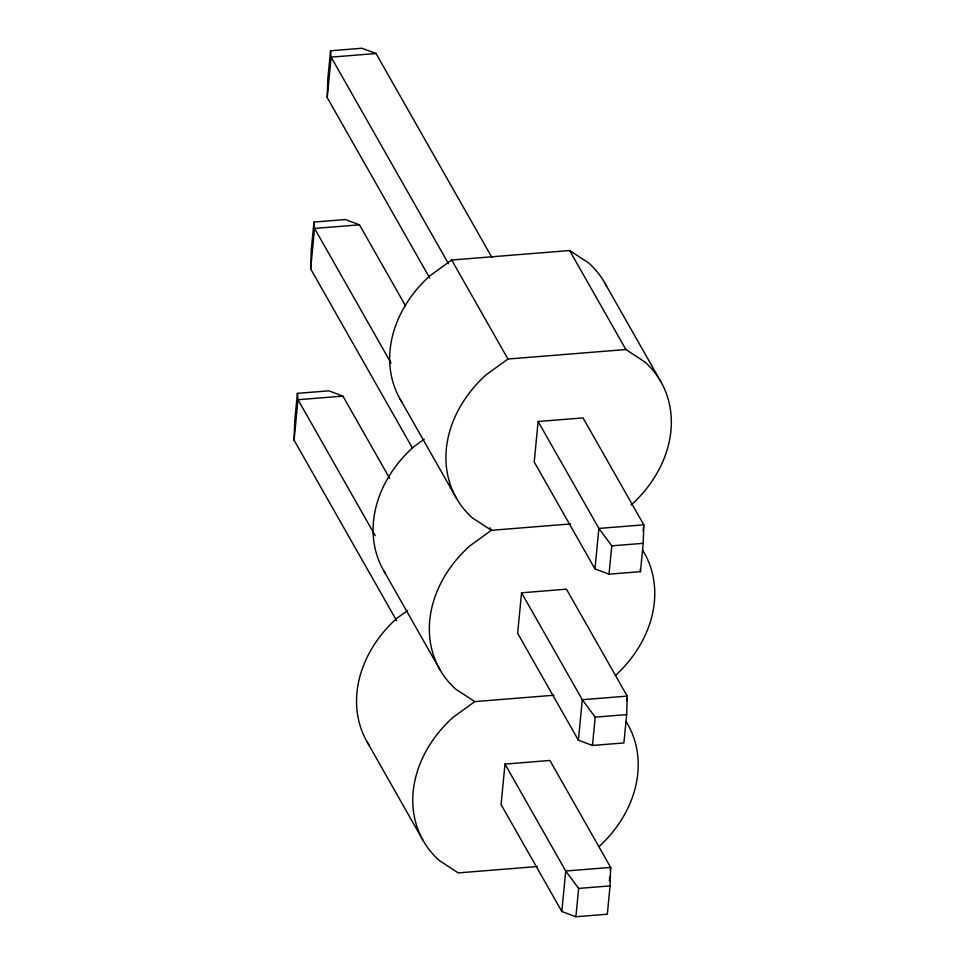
<?xml version="1.0" encoding="UTF-8"?>
<svg xmlns="http://www.w3.org/2000/svg" width="965" height="965" viewBox="0 0 965 965"><rect width="100%" height="100%" fill="white"/><g stroke="black" fill="none" stroke-linecap="round" stroke-linejoin="round"><path stroke-width="1.45" d="M396.555 620.567L294.084 440.173L294.663 421.681L297.401 393.358L328.836 390.825L342.913 396.096L389.691 478.447M412.381 447.965L310.658 268.885L311.225 250.393L313.963 222.071L345.41 219.537L359.487 224.809L405.517 305.857M429.702 277.992L327.219 97.598L327.798 79.106L330.537 50.783L361.984 48.25L376.048 53.521L491.897 257.438M610.073 885.894L610.652 867.402L549.905 760.468L504.985 764.087L501.076 804.545L561.823 911.479L575.9 916.75L607.335 914.217L610.073 885.894L578.638 888.427L565.731 871.021L504.985 764.087M626.647 714.607L627.214 696.115L566.467 589.181L521.558 592.799L517.638 633.257L578.385 740.191L592.462 745.462L623.909 742.929L626.647 714.607L595.2 717.14L582.305 699.734L521.558 592.799M643.209 543.319L643.788 524.827L583.041 417.893L538.132 421.5L534.212 461.97L594.959 568.904L609.036 574.175L640.471 571.642L643.209 543.319L611.774 545.84L598.879 528.434L538.132 421.5M294.084 440.173L297.992 399.715L297.401 393.358M310.658 268.885L314.566 228.428L313.963 222.071M327.219 97.598L331.14 57.14L330.537 50.783M561.823 911.479L565.731 871.021L610.652 867.402L610.363 870.394M578.385 740.191L582.305 699.734L627.214 696.115L626.78 700.602M594.959 568.904L598.879 528.434L643.788 524.827L643.209 530.81M575.9 916.75L578.638 888.427M592.462 745.462L595.2 717.14M609.036 574.175L611.774 545.84M609.349 880.888L609.784 876.389M606.599 286.388A117.658 95.788 -29.6 0 0 588.698 262.999L569.639 250.526L451.692 260.019L429.895 275.773A117.658 95.788 -29.6 0 0 402.538 403.068M631.11 505.057A117.658 95.788 -29.6 0 0 644.946 362.008L625.887 349.535L507.94 359.028L486.143 374.794A117.658 95.788 -29.6 0 0 472.307 517.843L491.366 530.316L570.556 523.947M424.226 439.184L413.334 447.072A117.658 95.788 -29.6 0 0 385.18 573.126M407.652 610.483L396.76 618.36A117.658 95.788 -29.6 0 0 369.402 745.655M553.982 695.234L474.792 701.615L453.007 717.369A117.658 95.788 -29.6 0 0 439.171 860.43L458.23 872.903L537.409 866.522M376.048 53.521L331.14 57.14L448.46 263.674M359.487 224.809L314.566 228.428L391.054 363.069M342.913 396.096L297.992 399.715L375.228 535.659M474.792 701.615L455.733 689.143A117.658 95.788 -29.6 0 1 469.581 546.081L491.366 530.316L489.882 527.71M604.512 282.504L660.76 381.525M569.639 250.526L625.887 349.535M451.692 260.019L507.94 359.028M400.246 399.317L456.493 498.338M383.672 570.617L439.919 669.626M367.098 741.904L423.346 840.913M640.229 569.097L640.471 571.642M626.116 721.591A117.658 95.788 -29.6 0 1 599.084 846.631M642.69 550.303A117.658 95.788 -29.6 0 1 615.646 675.331"/></g></svg>
